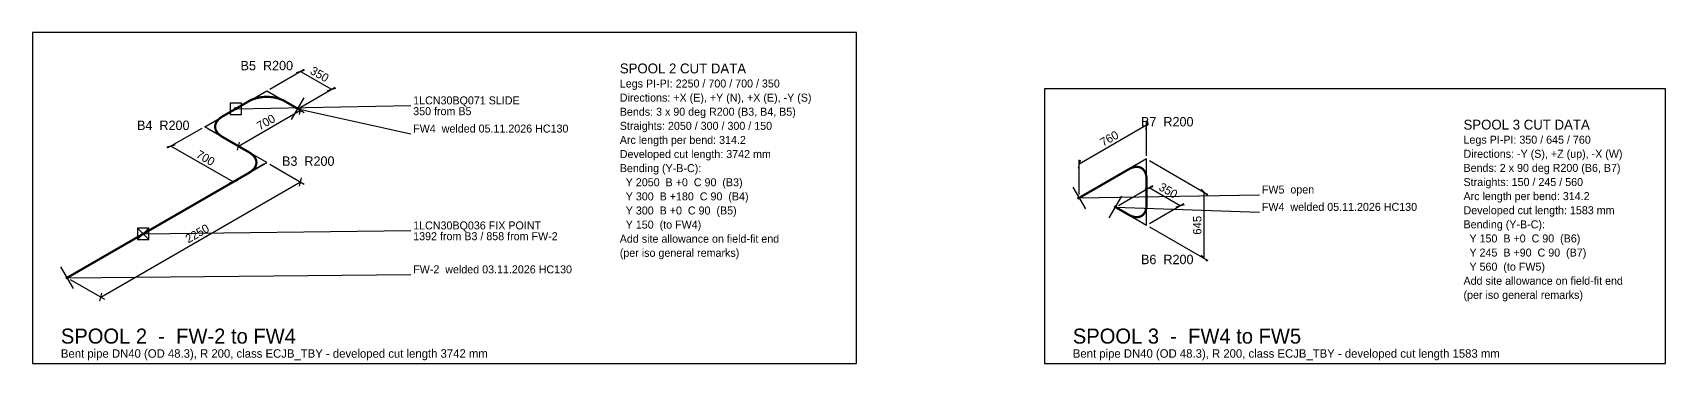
# Model space of a CAD drawing. Extents: x 0 to 61455, y 30 to 7631.
# Drawn here: x 48445 to 61455, y 30 to 2667 of the extents above; entities that cross this region are included whole.
import ezdxf
from ezdxf.enums import TextEntityAlignment as Align

# ---------------------------------------------------------------- set-up
doc = ezdxf.new("R2010")
doc.units = 0
doc.header["$LTSCALE"] = 20
for name, color, linetype in [('ANNOT', 7, 'CONTINUOUS'), ('D-DIM', 7, 'CONTINUOUS'), ('D-LEADER', 8, 'CONTINUOUS'), ('D-PIPE-SPOOL2', 30, 'CONTINUOUS'), ('D-PIPE-SPOOL3', 3, 'CONTINUOUS'), ('D-SUPPORT', 2, 'CONTINUOUS'), ('D-TEXT', 7, 'CONTINUOUS'), ('D-WELD-DONE', 4, 'CONTINUOUS'), ('D-WELD-OPEN', 6, 'CONTINUOUS'), ('FRAME', 7, 'CONTINUOUS')]:
    doc.layers.add(name, color=color, linetype=linetype)

msp = doc.modelspace()

# ---------------------------------------------------------------- linework, layer by layer
at = {"layer": 'ANNOT'}
for points in [[(49816.3806, 1917.0534), (50311.3553, 2202.8244)], [(50311.3553, 2202.8244), (50558.8427, 2059.9389)], [(50311.3553, 1631.2823), (49816.3806, 1917.0534)], [(48720.3651, 712.7325), (50311.3553, 1631.2823)], [(57321.2685, 1659.5866), (56783.8674, 1349.3209)], [(57321.2685, 1132.9438), (57321.2685, 1659.5866)], [(57073.7811, 1275.8293), (57321.2685, 1132.9438)]]:
    msp.add_lwpolyline(points, dxfattribs=at)
at = {"layer": 'D-DIM'}
for p, q in [((50334.0886, 2215.9493), (50609.2843, 2374.8322)), ((50547.4563, 2349.2221), (50612.6556, 2366.6925)), ((50580.0559, 2357.9573), (50827.5433, 2215.0718)), ((50581.5759, 2073.0638), (50856.7717, 2231.9466)), ((50794.9436, 2206.3366), (50860.1429, 2223.807)), ((50334.0886, 2189.6995), (50609.2843, 2030.8167)), ((50085.0812, 1761.9205), (50580.0559, 2047.6916)), ((50571.3207, 2015.0919), (50588.7911, 2080.2912)), ((57330.0037, 1961.6314), (57312.5333, 1896.4321)), ((57321.2685, 1685.8366), (57321.2685, 1962.7818)), ((49793.6474, 1903.9285), (49518.4516, 1745.0456)), ((49839.1138, 1903.9285), (50114.3096, 1745.0456)), ((57321.2685, 1929.0318), (56783.8674, 1618.7661)), ((49580.2797, 1770.6557), (49515.0804, 1753.1853)), ((50042.6548, 1476.1495), (49547.68, 1761.9205)), ((50076.346, 1729.3209), (50093.8164, 1794.5202)), ((50288.6221, 1618.1574), (50013.4263, 1459.2746)), ((50334.0886, 1618.1574), (50609.2843, 1459.2746)), ((56792.6025, 1651.3657), (56775.1322, 1586.1664)), ((56783.8674, 1375.5709), (56783.8674, 1652.5161)), ((57344.0017, 1646.4617), (57810.1163, 1377.3529)), ((48989.0657, 557.5996), (50580.0559, 1476.1495)), ((50075.2544, 1484.8847), (50010.0551, 1467.4143)), ((50571.3207, 1443.5498), (50588.7911, 1508.7491)), ((57096.5144, 1288.9542), (57371.7101, 1447.8371)), ((57309.8821, 1422.227), (57375.0814, 1439.6974)), ((57342.4817, 1430.9622), (57589.9691, 1288.0766)), ((57344.0017, 1146.0687), (57619.1975, 1304.9515)), ((57804.7525, 1370.3632), (57757.0233, 1418.0924)), ((57780.8879, 867.585), (57780.8879, 1394.2278)), ((57557.3694, 1279.3415), (57622.5687, 1296.8118)), ((57344.0017, 1119.8189), (57810.1163, 850.7101)), ((57804.7525, 843.7203), (57757.0233, 891.4496)), ((48743.0983, 699.6076), (49018.2941, 540.7248)), ((48980.3305, 525), (48997.8009, 590.1993))]:
    msp.add_line(p, q, dxfattribs=at)
at = {"layer": 'D-LEADER'}
for p, q in [((50063.868, 2059.9389), (51458.8427, 2085.4389)), ((50558.8427, 2059.9389), (51458.8427, 1860.8139)), ((56783.8674, 1349.3209), (58221.2685, 1374.8209)), ((57073.7811, 1275.8293), (58221.2685, 1236.2584)), ((49327.0627, 1063.0062), (51458.8427, 1088.5062)), ((48720.3651, 712.7325), (51458.8427, 738.2325))]:
    msp.add_line(p, q, dxfattribs=at)
for centre in [(50063.868, 2059.9389), (50558.8427, 2059.9389), (56783.8674, 1349.3209), (57073.7811, 1275.8293), (49327.0627, 1063.0062), (48720.3651, 712.7325)]:
    msp.add_circle(centre, 9, dxfattribs=at)
at = {"layer": 'D-PIPE-SPOOL2', "const_width": 18}
msp.add_lwpolyline([(48720.3651, 712.7325), (50169.934, 1549.6335), (50187.1833, 1560.9893), (50201.7177, 1573.5479), (50213.2885, 1587.0943), (50221.6978, 1601.3968), (50226.8016, 1616.2106), (50228.5126, 1631.2823), (50226.8016, 1646.354), (50221.6978, 1661.1679), (50213.2885, 1675.4704), (50201.7177, 1689.0168), (50187.1833, 1701.5754), (50169.934, 1712.9312), (49957.8019, 1835.4045), (49940.5526, 1846.7603), (49926.0182, 1859.3189), (49914.4474, 1872.8653), (49906.0381, 1887.1678), (49900.9343, 1901.9817), (49899.2233, 1917.0534), (49900.9343, 1932.1251), (49906.0381, 1946.9389), (49914.4474, 1961.2414), (49926.0182, 1974.7879), (49940.5526, 1987.3464), (49957.8019, 1998.7023), (50169.934, 2121.1756), (50189.6031, 2131.1344), (50211.3553, 2139.5257), (50234.8187, 2146.2061), (50259.5915, 2151.0611), (50285.2501, 2154.0078), (50311.3553, 2154.9956), (50337.4606, 2154.0078), (50363.1191, 2151.0611), (50387.892, 2146.2061), (50411.3553, 2139.5257), (50433.1076, 2131.1344), (50452.7767, 2121.1756), (50558.8427, 2059.9389)], dxfattribs=at)
at = {"layer": 'D-PIPE-SPOOL3', "const_width": 18}
msp.add_lwpolyline([(57073.7811, 1275.8293), (57179.8471, 1214.5927), (57198.3063, 1205.3324), (57216.4497, 1199.0247), (57233.9668, 1195.7775), (57250.5578, 1195.6463), (57265.939, 1198.6334), (57279.8471, 1204.6877), (57292.0443, 1213.7056), (57302.3216, 1225.5327), (57310.5034, 1239.9668), (57316.4497, 1256.7608), (57320.0586, 1275.6275), (57321.2685, 1296.2439), (57321.2685, 1496.2865), (57320.0586, 1516.9029), (57316.4497, 1535.7696), (57310.5034, 1552.5636), (57302.3216, 1566.9977), (57292.0443, 1578.8249), (57279.8471, 1587.8427), (57265.939, 1593.897), (57250.5578, 1596.8841), (57233.9668, 1596.7529), (57216.4497, 1593.5057), (57198.3063, 1587.198), (57179.8471, 1577.9377), (56783.8674, 1349.3209)], dxfattribs=at)
at = {"layer": 'D-SUPPORT'}
for p, q in [((49282.0627, 1018.0062), (49372.0627, 1108.0062)), ((49372.0627, 1018.0062), (49282.0627, 1108.0062))]:
    msp.add_line(p, q, dxfattribs=at)
for points in [[(50018.868, 2014.9389), (50108.868, 2014.9389), (50108.868, 2104.9389), (50018.868, 2104.9389)], [(49282.0627, 1018.0062), (49372.0627, 1018.0062), (49372.0627, 1108.0062), (49282.0627, 1108.0062)]]:
    msp.add_lwpolyline(points, close=True, dxfattribs=at)
at = {"layer": 'D-WELD-DONE'}
for p, q in [((50508.8431, 1973.3362), (50608.8424, 2146.5417)), ((57023.7815, 1189.2266), (57123.7808, 1362.4321)), ((48770.3647, 626.1298), (48670.3654, 799.3353))]:
    msp.add_line(p, q, dxfattribs=at)
at = {"layer": 'D-WELD-OPEN'}
msp.add_line((56733.8677, 1435.9236), (56833.867, 1262.7182), dxfattribs=at)
at = {"layer": 'FRAME'}
for points in [[(48445.3654, 30), (55008.8677, 30), (55008.8677, 2667.0982), (48445.3654, 2667.0982)], [(56508.8677, 30), (61455.0935, 30), (61455.0935, 2219.125), (56508.8677, 2219.125)]]:
    msp.add_lwpolyline(points, close=True, dxfattribs=at)

# ---------------------------------------------------------------- texts
at = {"layer": 'D-DIM'}
for s, rotation, p in [('350', -29.9998, (50715.0495, 2306.0001)), ('700', 29.9998, (50321.3186, 1924.2917)), ('760', 29.9998, (57041.318, 1793.3845)), ('700', -29.9998, (49806.4173, 1638.5206)), ('350', -29.9998, (57477.4753, 1379.005)), ('645', 90, (57758.3879, 1130.9064)), ('2250', 29.9998, (49773.3109, 1036.3602))]:
    msp.add_text(s, height=67.5, rotation=rotation, dxfattribs=at).set_placement(p, align=Align.CENTER)
at = {"layer": 'D-TEXT'}
for s, p in [('B5  R200', (50311.3553, 2367.0982)), ('B4  R200', (49486.3806, 1890.8034)), ('B7  R200', (57486.2685, 1919.125)), ('B3  R200', (50641.3553, 1605.0323)), ('B6  R200', (57486.2685, 820.9054))]:
    msp.add_text(s, height=75, dxfattribs=at).set_placement(p, align=Align.CENTER)
for s, height, p in [('SPOOL 2 CUT DATA', 78.75, (53123.8177, 2342.0982)), ('Legs PI-PI: 2250 / 700 / 700 / 350', 63.75, (53123.8177, 2229.5982)), ('1LCN30BQ071 SLIDE', 63.75, (51477.5927, 2095.0014)), ('Directions: +X (E), +Y (N), +X (E), -Y (S)', 63.75, (53123.8177, 2117.0982)), ('350 from B5', 63.75, (51477.5927, 2008.9389)), ('Straights: 2050 / 300 / 300 / 150', 63.75, (53123.8177, 1892.0982)), ('Bends: 3 x 90 deg R200 (B3, B4, B5)', 63.75, (53123.8177, 2004.5982)), ('SPOOL 3 CUT DATA', 78.75, (59846.7185, 1894.125)), ('FW4  welded 05.11.2026 HC130', 63.75, (51477.5927, 1870.3764)), ('Arc length per bend: 314.2', 63.75, (53123.8177, 1779.5982)), ('Legs PI-PI: 350 / 645 / 760', 63.75, (59846.7185, 1781.625)), ('Developed cut length: 3742 mm', 63.75, (53123.8177, 1667.0982)), ('Directions: -Y (S), +Z (up), -X (W)', 63.75, (59846.7185, 1669.125)), ('Bending (Y-B-C):', 63.75, (53123.8177, 1554.5982)), ('Bends: 2 x 90 deg R200 (B6, B7)', 63.75, (59846.7185, 1556.625)), ('  Y 2050  B +0  C 90  (B3)', 63.75, (53123.8177, 1442.0982)), ('FW5  open', 63.75, (58240.0185, 1384.3834)), ('Straights: 150 / 245 / 560', 63.75, (59846.7185, 1444.125)), ('  Y 300  B +180  C 90  (B4)', 63.75, (53123.8177, 1329.5982)), ('FW4  welded 05.11.2026 HC130', 63.75, (58240.0185, 1245.8209)), ('Arc length per bend: 314.2', 63.75, (59846.7185, 1331.625)), ('  Y 300  B +0  C 90  (B5)', 63.75, (53123.8177, 1217.0982)), ('  Y 150  (to FW4)', 63.75, (53123.8177, 1104.5982)), ('Developed cut length: 1583 mm', 63.75, (59846.7185, 1219.125)), ('Bending (Y-B-C):', 63.75, (59846.7185, 1106.625)), ('1LCN30BQ036 FIX POINT', 63.75, (51477.5927, 1098.0687)), ('1392 from B3 / 858 from FW-2', 63.75, (51477.5927, 1012.0062)), ('Add site allowance on field-fit end', 63.75, (53123.8177, 992.0982)), ('  Y 150  B +0  C 90  (B6)', 63.75, (59846.7185, 994.125)), ('(per iso general remarks)', 63.75, (53123.8177, 879.5982)), ('  Y 245  B +90  C 90  (B7)', 63.75, (59846.7185, 881.625)), ('FW-2  welded 03.11.2026 HC130', 63.75, (51477.5927, 747.795)), ('  Y 560  (to FW5)', 63.75, (59846.7185, 769.125)), ('Add site allowance on field-fit end', 63.75, (59846.7185, 656.625)), ('(per iso general remarks)', 63.75, (59846.7185, 544.125))]:
    msp.add_text(s, height=height, dxfattribs=at).set_placement(p)
at = {"layer": 'FRAME'}
for s, height, p in [('SPOOL 2  -  FW-2 to FW4', 120, (48670.3654, 187.5)), ('SPOOL 3  -  FW4 to FW5', 120, (56733.8677, 187.5)), ('Bent pipe DN40 (OD 48.3), R 200, class ECJB_TBY - developed cut length 3742 mm', 67.5, (48670.3654, 75)), ('Bent pipe DN40 (OD 48.3), R 200, class ECJB_TBY - developed cut length 1583 mm', 67.5, (56733.8677, 75))]:
    msp.add_text(s, height=height, dxfattribs=at).set_placement(p)

doc.saveas('drawing.dxf')
